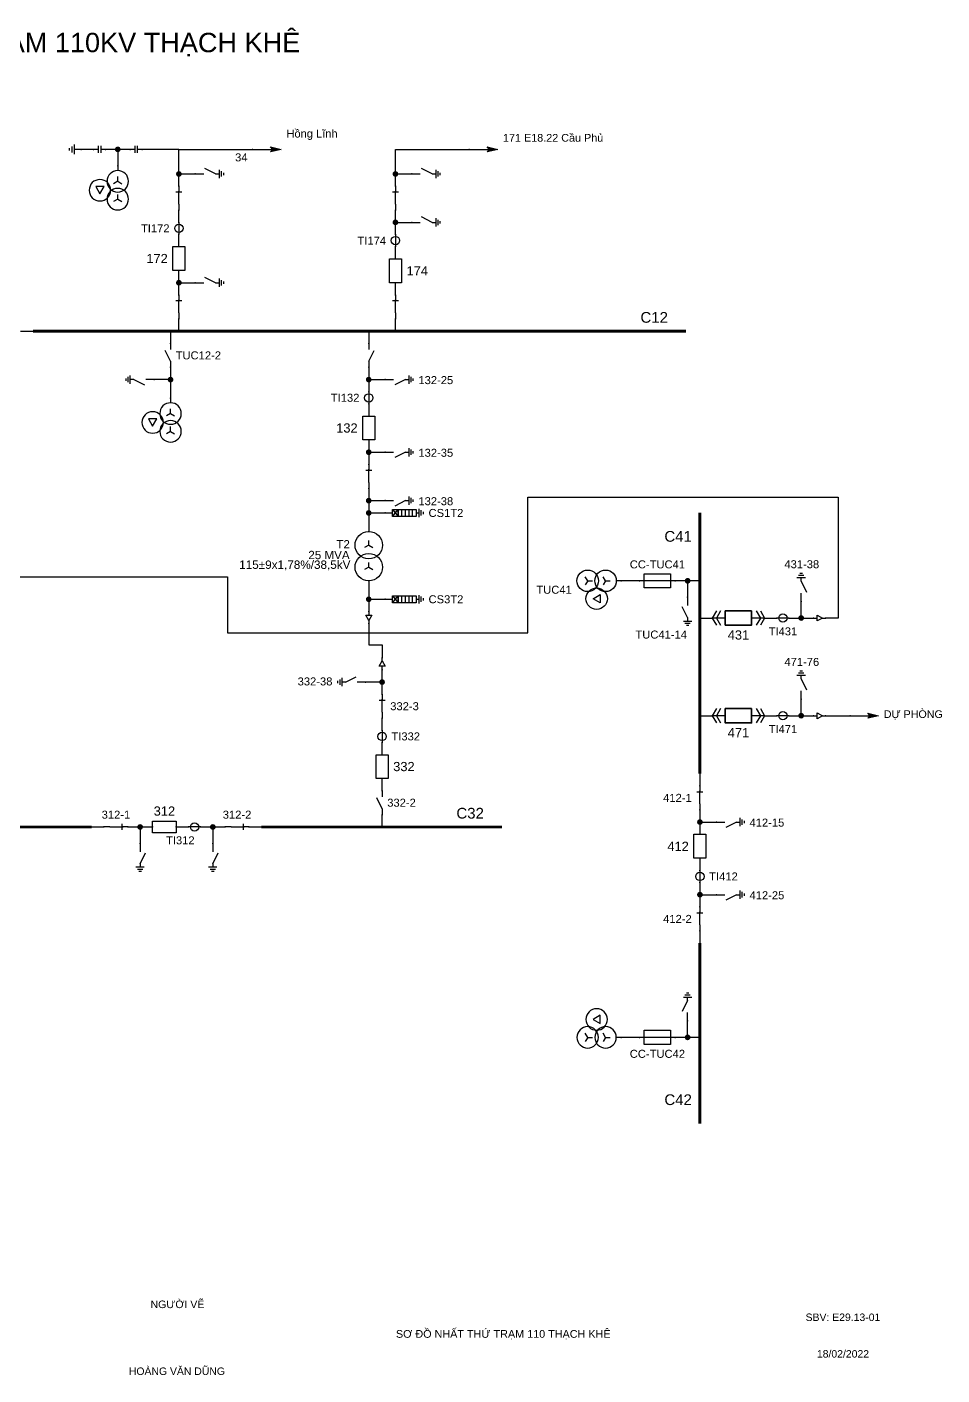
# Model space of a CAD drawing. Header units: millimetres. Extents: x -357 to 411, y 7 to 290.
# Drawn here: x 219 to 410.8, y 7.4 to 290.1 of the extents above; entities that cross this region are included whole.
import ezdxf

# ---------------------------------------------------------------- set-up
doc = ezdxf.new("R2010")
doc.units = ezdxf.units.MM
for name, color, linetype, lineweight in [('BUSBAR_110KV', 1, 'Continuous', 50), ('BUSBAR_22KV', 5, 'Continuous', 50), ('BUSBAR_35KV', 30, 'Continuous', 50), ('GROUND', 3, 'Continuous', 25), ('HV_110KV', 1, 'Continuous', 25), ('MV_22KV', 5, 'Continuous', 25), ('MV_35KV', 30, 'Continuous', 25)]:
    doc.layers.add(name, color=color, linetype=linetype, lineweight=lineweight)
doc.layers.add('SYM_PORTS', color=8, linetype='Continuous', plot=False)
doc.layers.add('TEXT', color=7, linetype='Continuous')
doc.styles.add('SLD_TEXT', font='arial.ttf')

# ---------------------------------------------------------------- blocks, each defined once
blk = doc.blocks.new('SYM_DISCONNECTOR_CLOSED')
at = {"lineweight": 25}
for points in [[(-0.625, 1.25), (0.625, 1.25)], [(0, 2.5), (0, 1.25)], [(0, -1.25), (0, 1.5)], [(0, -1.25), (0, -2.5)]]:
    blk.add_lwpolyline(points, dxfattribs=at)
at = {"layer": 'SYM_PORTS'}
for p in [(0, 2.5), (0, -2.5)]:
    blk.add_point(p, dxfattribs=at)
blk.add_attdef('DEVICE_CODE', (1.625, -0.5), '', height=2)
blk = doc.blocks.new('SYM_EARTHING_SWITCH_OPEN')
at = {"lineweight": 25}
for points in [[(0, 3), (0, 1.25)], [(0, -1.25), (-1.125, 1)], [(-0.875, -2), (0.875, -2)], [(-0.5625, -2.4375), (0.5625, -2.4375)], [(0, -1.25), (0, -2)], [(-0.25, -2.875), (0.25, -2.875)]]:
    blk.add_lwpolyline(points, dxfattribs=at)
at = {"layer": 'SYM_PORTS'}
blk.add_point((0, 3), dxfattribs=at)
blk.add_attdef('DEVICE_CODE', (1.875, 0), '', height=2)
blk = doc.blocks.new('SYM_CIRCUIT_BREAKER')
at = {"lineweight": 25}
blk.add_lwpolyline([(-1.25, 2.5), (1.25, 2.5), (1.25, -2.5), (-1.25, -2.5)], close=True, dxfattribs=at)
at = {"layer": 'SYM_PORTS'}
for p in [(0, 2.5), (0, -2.5)]:
    blk.add_point(p, dxfattribs=at)
blk.add_attdef('DEVICE_CODE', (2.25, -0.5), '', height=2)
at = {"flags": 1}
blk.add_attdef('RATING', (2.25, -3.5), '', height=2, dxfattribs=at)
blk = doc.blocks.new('SYM_CURRENT_TRANSFORMER')
at = {"lineweight": 25}
blk.add_lwpolyline([(0, 1.25), (0, -1.25)], dxfattribs=at)
blk.add_circle((0, 0), 0.875, dxfattribs=at)
at = {"layer": 'SYM_PORTS'}
for p in [(0, 1.25), (0, -1.25)]:
    blk.add_point(p, dxfattribs=at)
blk.add_attdef('DEVICE_CODE', (1.875, -1.75), '', height=2)
at = {"flags": 1}
blk.add_attdef('RATIO', (1.875, -4.75), '', height=2, dxfattribs=at)
blk = doc.blocks.new('SYM_COUPLING_CAPACITOR')
at = {"lineweight": 25}
for points in [[(-0.75, 0.25), (0.75, 0.25)], [(0, 1.25), (0, 0.25)], [(-0.75, -0.25), (0.75, -0.25)], [(0, -0.25), (0, -1.25)]]:
    blk.add_lwpolyline(points, dxfattribs=at)
at = {"layer": 'SYM_PORTS'}
for p in [(0, 1.25), (0, -1.25)]:
    blk.add_point(p, dxfattribs=at)
blk.add_attdef('DEVICE_CODE', (1.75, -1.75), '', height=2)
blk = doc.blocks.new('SYM_VOLTAGE_TRANSFORMER')
at = {"lineweight": 25}
for points in [[(0, 4.625), (0, 3.625)], [(0, 1.375), (-0.8625, 0.875)], [(0, 1.375), (0, 2.375)], [(0, 1.375), (0.8625, 0.875)], [(0, -2.375), (-0.8625, -2.875)], [(0, -2.375), (0, -1.375)], [(0, -2.375), (0.8625, -2.875)]]:
    blk.add_lwpolyline(points, dxfattribs=at)
blk.add_lwpolyline([(2.875, 0.25), (4.625, 0.25), (3.75, -1.25)], close=True, dxfattribs=at)
for centre in [(0, 1.375), (3.75, -0.5), (0, -2.375)]:
    blk.add_circle(centre, 2.25, dxfattribs=at)
at = {"layer": 'SYM_PORTS'}
blk.add_point((0, 4.625), dxfattribs=at)
blk.add_attdef('DEVICE_CODE', (7, 1.625), '', height=2)
at = {"flags": 1}
blk.add_attdef('RATIO', (7, -1.375), '', height=2, dxfattribs=at)
blk = doc.blocks.new('SYM_GROUND_SYMBOL')
at = {"lineweight": 25}
for points in [[(0, 1.25), (0, -0.25)], [(-1, -0.25), (1, -0.25)], [(-0.625, -0.75), (0.625, -0.75)], [(-0.25, -1.25), (0.25, -1.25)]]:
    blk.add_lwpolyline(points, dxfattribs=at)
at = {"layer": 'SYM_PORTS'}
blk.add_point((0, 1.25), dxfattribs=at)
blk = doc.blocks.new('SYM_LINE_FEEDER_ARROW')
blk.add_hatch(color=7).paths.add_polyline_path([(0, -3), (-0.5, -0.75), (0, -1.25), (0.5, -0.75)])
at = {"lineweight": 25}
blk.add_lwpolyline([(0, 3), (0, -1.25)], dxfattribs=at)
blk.add_lwpolyline([(0, -3), (-0.5, -0.75), (0, -1.25), (0.5, -0.75)], close=True, dxfattribs=at)
at = {"layer": 'SYM_PORTS'}
blk.add_point((0, 3), dxfattribs=at)
blk.add_attdef('LINE_NAME', (1.5, 0), '', height=2)
blk = doc.blocks.new('SYM_DISCONNECTOR_OPEN')
at = {"lineweight": 25}
for points in [[(0, -1.25), (-1.125, 1)], [(0, 2.5), (0, 1.25)], [(0, -1.25), (0, -2.5)]]:
    blk.add_lwpolyline(points, dxfattribs=at)
at = {"layer": 'SYM_PORTS'}
for p in [(0, 2.5), (0, -2.5)]:
    blk.add_point(p, dxfattribs=at)
blk.add_attdef('DEVICE_CODE', (1, -0.5), '', height=2)
blk = doc.blocks.new('SYM_SURGE_ARRESTER')
at = {"lineweight": 25}
for points in [[(0, 4), (0, 2.5)], [(-0.75, 2.5), (0.75, 1.25)], [(0.75, 2.5), (-0.75, 1.25)], [(-0.75, 0.5), (0.75, 0.5)], [(-0.75, -0.25), (0.75, -0.25)], [(-0.75, -1), (0.75, -1)], [(-0.75, -1.75), (0.75, -1.75)], [(0, -2.5), (0, -3.125)], [(-0.875, -3.125), (0.875, -3.125)], [(-0.5625, -3.5625), (0.5625, -3.5625)], [(-0.25, -4), (0.25, -4)]]:
    blk.add_lwpolyline(points, dxfattribs=at)
for points in [[(-0.75, 2.5), (0.75, 2.5), (0.75, 1.25), (-0.75, 1.25)], [(-0.75, 1.25), (0.75, 1.25), (0.75, -2.5), (-0.75, -2.5)]]:
    blk.add_lwpolyline(points, close=True, dxfattribs=at)
at = {"layer": 'SYM_PORTS'}
blk.add_point((0, 4), dxfattribs=at)
blk.add_attdef('DEVICE_CODE', (1.875, 1), '', height=2)
blk = doc.blocks.new('SYM_TRANSFORMER_2W')
at = {"lineweight": 25}
for points in [[(0, 2.3125), (0, 3.3125)], [(0, 2.3125), (-0.8625, 1.8125)], [(0, 2.3125), (0.8625, 1.8125)], [(0, -2.3125), (-0.8625, -2.8125)], [(0, -2.3125), (0, -1.3125)], [(0, -2.3125), (0.8625, -2.8125)]]:
    blk.add_lwpolyline(points, dxfattribs=at)
for centre in [(0, 2.3125), (0, -2.3125)]:
    blk.add_circle(centre, 2.875, dxfattribs=at)
at = {"layer": 'SYM_PORTS'}
for p in [(0, 5.1875), (0, -5.1875)]:
    blk.add_point(p, dxfattribs=at)
blk.add_attdef('DEVICE_CODE', (3.875, 2.1875), '', height=2)
at = {"flags": 1}
for tag, p in [('POWER', (3.875, -0.8125)), ('VOLTAGE_RATIO', (3.875, -3.8125))]:
    blk.add_attdef(tag, p, '', height=2, dxfattribs=at)
blk = doc.blocks.new('SYM_CABLE_TERMINATION')
at = {"lineweight": 25}
blk.add_lwpolyline([(-0.625, 0.5), (0.625, 0.5), (0, -0.625)], close=True, dxfattribs=at)
for points in [[(0, 1.25), (0, 0.5)], [(0, -0.625), (0, -1.25)]]:
    blk.add_lwpolyline(points, dxfattribs=at)
at = {"layer": 'SYM_PORTS'}
for p in [(0, 1.25), (0, -1.25)]:
    blk.add_point(p, dxfattribs=at)
blk = doc.blocks.new('SYM_DRAWOUT_BREAKER')
at = {"lineweight": 25}
for points in [[(-1.5, 4.625), (0, 5.5), (1.5, 4.625)], [(-1.5, 3.75), (0, 4.625), (1.5, 3.75)], [(0, 5.5), (0, 2.75)], [(0, -2.75), (0, -5.5)], [(-1.5, -3.75), (0, -4.625), (1.5, -3.75)], [(-1.5, -4.625), (0, -5.5), (1.5, -4.625)]]:
    blk.add_lwpolyline(points, dxfattribs=at)
at = {"lineweight": 35}
blk.add_lwpolyline([(-1.5, 2.75), (1.5, 2.75), (1.5, -2.75), (-1.5, -2.75)], close=True, dxfattribs=at)
at = {"layer": 'SYM_PORTS'}
for p in [(0, 5.5), (0, -5.5)]:
    blk.add_point(p, dxfattribs=at)
blk.add_attdef('DEVICE_CODE', (2.5, 2.5), '', height=2)
at = {"flags": 1}
blk.add_attdef('RATING', (2.5, -0.5), '', height=2, dxfattribs=at)
blk = doc.blocks.new('SYM_FUSE_DISCONNECTOR')
at = {"lineweight": 25}
blk.add_lwpolyline([(0, 3.75), (0, -3.75)], dxfattribs=at)
blk.add_lwpolyline([(-1.5, 2.75), (1.5, 2.75), (1.5, -2.75), (-1.5, -2.75)], close=True, dxfattribs=at)
at = {"layer": 'SYM_PORTS'}
for p in [(0, 3.75), (0, -3.75)]:
    blk.add_point(p, dxfattribs=at)
blk.add_attdef('DEVICE_CODE', (2.5, 0.75), '', height=2)
at = {"flags": 1}
blk.add_attdef('RATING', (2.5, -2.25), '', height=2, dxfattribs=at)

msp = doc.modelspace()

# ---------------------------------------------------------------- hatches: boundary and pattern name
at = {"layer": 'HV_110KV'}
h = msp.add_hatch(color=7, dxfattribs=at)
edge = h.paths.add_edge_path()
edge.add_arc((238.01, 264.44), 0.6, 0, 360)
h = msp.add_hatch(color=7, dxfattribs=at)
edge = h.paths.add_edge_path()
edge.add_arc((250.82, 259.28), 0.6, 0, 360)
h = msp.add_hatch(color=7, dxfattribs=at)
edge = h.paths.add_edge_path()
edge.add_arc((296.23, 259.28), 0.6, 0, 360)
h = msp.add_hatch(color=7, dxfattribs=at)
edge = h.paths.add_edge_path()
edge.add_arc((296.23, 249.13), 0.6, 0, 360)
h = msp.add_hatch(color=7, dxfattribs=at)
edge = h.paths.add_edge_path()
edge.add_arc((250.82, 236.47), 0.6, 0, 360)
h = msp.add_hatch(color=7, dxfattribs=at)
edge = h.paths.add_edge_path()
edge.add_arc((249.07, 216.15), 0.6, 0, 360)
h = msp.add_hatch(color=7, dxfattribs=at)
edge = h.paths.add_edge_path()
edge.add_arc((290.63, 216.15), 0.6, 0, 360)
h = msp.add_hatch(color=7, dxfattribs=at)
edge = h.paths.add_edge_path()
edge.add_arc((290.63, 200.92), 0.6, 0, 360)
h = msp.add_hatch(color=7, dxfattribs=at)
edge = h.paths.add_edge_path()
edge.add_arc((290.63, 190.76), 0.6, 0, 360)
h = msp.add_hatch(color=7, dxfattribs=at)
edge = h.paths.add_edge_path()
edge.add_arc((290.63, 188.18), 0.6, 0, 360)
at = {"layer": 'MV_22KV'}
h = msp.add_hatch(color=7, dxfattribs=at)
edge = h.paths.add_edge_path()
edge.add_arc((357.49, 173.94), 0.6, 0, 360)
h = msp.add_hatch(color=7, dxfattribs=at)
edge = h.paths.add_edge_path()
edge.add_arc((381.3, 166.14), 0.6, 0, 360)
h = msp.add_hatch(color=7, dxfattribs=at)
edge = h.paths.add_edge_path()
edge.add_arc((381.3, 145.65), 0.6, 0, 360)
h = msp.add_hatch(color=7, dxfattribs=at)
edge = h.paths.add_edge_path()
edge.add_arc((360.07, 123.34), 0.6, 0, 360)
h = msp.add_hatch(color=7, dxfattribs=at)
edge = h.paths.add_edge_path()
edge.add_arc((360.07, 108.11), 0.6, 0, 360)
h = msp.add_hatch(color=7, dxfattribs=at)
edge = h.paths.add_edge_path()
edge.add_arc((357.49, 78.18), 0.6, 0, 360)
at = {"layer": 'MV_35KV'}
h = msp.add_hatch(color=7, dxfattribs=at)
edge = h.paths.add_edge_path()
edge.add_arc((290.63, 170.07), 0.6, 0, 360)
h = msp.add_hatch(color=7, dxfattribs=at)
edge = h.paths.add_edge_path()
edge.add_arc((293.43, 152.7), 0.6, 0, 360)
h = msp.add_hatch(color=7, dxfattribs=at)
edge = h.paths.add_edge_path()
edge.add_arc((242.7, 122.31), 0.6, 0, 360)
h = msp.add_hatch(color=7, dxfattribs=at)
edge = h.paths.add_edge_path()
edge.add_arc((257.94, 122.31), 0.6, 0, 360)

# ---------------------------------------------------------------- linework, layer by layer
at = {"layer": 'BUSBAR_110KV', "const_width": 0.606}
msp.add_lwpolyline([(220.22, 226.31), (357.17, 226.31)], dxfattribs=at)
at = {"layer": 'BUSBAR_22KV', "const_width": 0.606}
for points in [[(360.07, 188.22), (360.07, 133.5)], [(360.07, 97.95), (360.07, 60.09)]]:
    msp.add_lwpolyline(points, dxfattribs=at)
at = {"layer": 'BUSBAR_35KV', "const_width": 0.606}
for points in [[(136.85, 122.31), (232.54, 122.31)], [(268.1, 122.31), (318.58, 122.31)]]:
    msp.add_lwpolyline(points, dxfattribs=at)
at = {"layer": 'GROUND'}
msp.add_lwpolyline([(232.93, 264.44), (230.35, 264.44)], dxfattribs=at)
at = {"layer": 'HV_110KV'}
for points in [[(238.01, 264.44), (235.43, 264.44)], [(240.59, 264.44), (238.01, 264.44)], [(238.01, 264.44), (238.01, 260.99)], [(250.82, 264.44), (243.09, 264.44)], [(250.82, 259.28), (250.82, 264.44)], [(250.82, 264.44), (266.29, 264.44)], [(296.23, 259.28), (296.23, 264.44), (311.7, 264.44)], [(250.82, 256.7), (250.82, 259.28)], [(250.82, 259.28), (254.27, 259.28)], [(296.23, 256.7), (296.23, 259.28)], [(296.23, 259.28), (299.68, 259.28)], [(250.82, 249.13), (250.82, 251.7)], [(296.23, 249.13), (296.23, 251.7)], [(296.23, 246.55), (296.23, 249.13)], [(296.23, 249.13), (299.68, 249.13)], [(250.82, 244.05), (250.82, 246.63)], [(296.23, 241.47), (296.23, 244.05)], [(250.82, 236.47), (250.82, 239.05)], [(250.82, 233.89), (250.82, 236.47)], [(250.82, 236.47), (254.27, 236.47)], [(296.23, 233.89), (296.23, 236.47)], [(217.64, 226.31), (220.22, 226.31)], [(249.07, 226.31), (249.07, 223.73)], [(250.82, 226.31), (250.82, 228.89)], [(290.63, 226.31), (290.63, 223.73)], [(296.23, 226.31), (296.23, 228.89)], [(249.07, 218.73), (249.07, 216.15)], [(290.63, 218.73), (290.63, 216.15)], [(249.07, 216.15), (245.62, 216.15)], [(249.07, 216.15), (249.07, 212.28)], [(290.63, 216.15), (294.08, 216.15)], [(290.63, 216.15), (290.63, 213.57)], [(290.63, 211.07), (290.63, 208.5)], [(290.63, 203.5), (290.63, 200.92)], [(290.63, 200.92), (294.08, 200.92)], [(290.63, 200.92), (290.63, 198.34)], [(290.63, 193.34), (290.63, 190.76)], [(290.63, 190.76), (294.08, 190.76)], [(290.63, 190.76), (290.63, 188.18)], [(290.63, 188.18), (294.08, 188.18)], [(290.63, 188.18), (290.63, 184.31)]]:
    msp.add_lwpolyline(points, dxfattribs=at)
at = {"layer": 'MV_22KV'}
for points in [[(129.67, 174.81), (132.37, 174.81), (261, 174.81), (261, 163.02), (324, 163.02), (324, 191.52), (389.08, 191.52), (389.08, 166.14), (386.38, 166.14)], [(347.41, 173.94), (343.54, 173.94)], [(357.49, 173.94), (354.91, 173.94)], [(360.07, 173.94), (357.49, 173.94)], [(357.49, 173.94), (357.49, 170.49)], [(381.3, 166.14), (381.3, 169.59)], [(360.07, 166.14), (362.64, 166.14)], [(373.64, 166.14), (376.22, 166.14)], [(378.72, 166.14), (381.3, 166.14)], [(381.3, 166.14), (383.88, 166.14)], [(381.3, 145.65), (381.3, 149.1)], [(360.07, 145.65), (362.64, 145.65)], [(373.64, 145.65), (376.22, 145.65)], [(378.72, 145.65), (381.3, 145.65)], [(381.3, 145.65), (383.88, 145.65)], [(386.38, 145.65), (391.54, 145.65)], [(360.07, 133.5), (360.07, 130.92)], [(360.07, 125.92), (360.07, 123.34)], [(360.07, 123.34), (363.52, 123.34)], [(360.07, 123.34), (360.07, 120.77)], [(360.07, 115.77), (360.07, 113.19)], [(360.07, 110.69), (360.07, 108.11)], [(360.07, 108.11), (363.52, 108.11)], [(360.07, 108.11), (360.07, 105.53)], [(360.07, 100.53), (360.07, 97.95)], [(357.49, 78.18), (357.49, 81.63)], [(347.41, 78.18), (343.54, 78.18)], [(357.49, 78.18), (354.91, 78.18)], [(360.07, 78.18), (357.49, 78.18)]]:
    msp.add_lwpolyline(points, dxfattribs=at)
at = {"layer": 'MV_35KV'}
for points in [[(290.63, 173.94), (290.63, 170.07)], [(290.63, 170.07), (294.08, 170.07)], [(290.63, 170.07), (290.63, 167.49)], [(290.63, 164.99), (290.63, 162.29), (290.63, 160.48), (293.43, 160.48), (293.43, 157.78)], [(293.43, 152.7), (289.98, 152.7)], [(293.43, 152.7), (293.43, 155.28)], [(293.43, 150.13), (293.43, 152.7)], [(293.43, 142.55), (293.43, 145.13)], [(293.43, 137.47), (293.43, 140.05)], [(293.43, 129.89), (293.43, 132.47)], [(293.43, 122.31), (293.43, 124.89)], [(232.54, 122.31), (235.12, 122.31)], [(240.12, 122.31), (242.7, 122.31)], [(242.7, 122.31), (242.7, 118.86)], [(242.7, 122.31), (245.28, 122.31)], [(250.28, 122.31), (252.86, 122.31)], [(255.36, 122.31), (257.94, 122.31)], [(257.94, 122.31), (257.94, 118.86)], [(257.94, 122.31), (260.52, 122.31)], [(265.52, 122.31), (268.1, 122.31)]]:
    msp.add_lwpolyline(points, dxfattribs=at)

# ---------------------------------------------------------------- block references
at = {"layer": 'GROUND', "rotation": 270}
msp.add_blockref('SYM_GROUND_SYMBOL', (229.1, 264.44), dxfattribs=at)
at = {"layer": 'HV_110KV'}
for name, p, rotation in [('SYM_COUPLING_CAPACITOR', (234.18, 264.44), 270), ('SYM_COUPLING_CAPACITOR', (241.84, 264.44), 270), ('SYM_LINE_FEEDER_ARROW', (269.29, 264.44), 90), ('SYM_LINE_FEEDER_ARROW', (314.7, 264.44), 90)]:
    msp.add_blockref(name, p, dxfattribs=dict(at, rotation=rotation))
at = {"layer": 'HV_110KV', "xscale": -1, "rotation": 90}
for p in [(302.68, 259.28), (257.27, 259.28), (302.68, 249.13), (257.27, 236.47)]:
    msp.add_blockref('SYM_EARTHING_SWITCH_OPEN', p, dxfattribs=at)
at = {"layer": 'HV_110KV'}
ref = msp.add_blockref('SYM_VOLTAGE_TRANSFORMER', (238.01, 256.37), dxfattribs=dict(at, xscale=-1))
ref.add_attrib('DEVICE_CODE', 'TU172', (232.61, 248.97), dxfattribs={"layer": 'TEXT', "extrusion": (0, 0, -1), "height": 1.678, "style": 'SLD_TEXT'})
at = {"layer": 'HV_110KV', "xscale": -1}
for name, p in [('SYM_DISCONNECTOR_CLOSED', (296.23, 254.2)), ('SYM_DISCONNECTOR_CLOSED', (296.23, 231.39)), ('SYM_DISCONNECTOR_OPEN', (290.63, 221.23)), ('SYM_DISCONNECTOR_CLOSED', (290.63, 195.84))]:
    msp.add_blockref(name, p, dxfattribs=at)
at = {"layer": 'HV_110KV'}
ref = msp.add_blockref('SYM_DISCONNECTOR_CLOSED', (250.82, 254.2), dxfattribs=dict(at, xscale=-1))
ref.add_attrib('DEVICE_CODE', '172-7', (243.12, 253.36), dxfattribs={"layer": 'TEXT', "extrusion": (0, 0, -1), "height": 1.678, "style": 'SLD_TEXT'})
ref = msp.add_blockref('SYM_CURRENT_TRANSFORMER', (250.82, 247.88), dxfattribs=at)
ref.add_attrib('DEVICE_CODE', 'TI172', (242.87, 247.03), dxfattribs={"layer": 'TEXT', "height": 1.678, "style": 'SLD_TEXT'})
ref = msp.add_blockref('SYM_CURRENT_TRANSFORMER', (296.23, 245.3), dxfattribs=at)
ref.add_attrib('DEVICE_CODE', 'TI174', (288.28, 244.45), dxfattribs={"layer": 'TEXT', "height": 1.678, "style": 'SLD_TEXT'})
ref = msp.add_blockref('SYM_CIRCUIT_BREAKER', (250.82, 241.55), dxfattribs=at)
ref.add_attrib('DEVICE_CODE', '172', (244, 240.58), dxfattribs={"layer": 'TEXT', "height": 1.927, "style": 'SLD_TEXT'})
ref = msp.add_blockref('SYM_CIRCUIT_BREAKER', (296.23, 238.97), dxfattribs=at)
ref.add_attrib('DEVICE_CODE', '174', (298.56, 238), dxfattribs={"layer": 'TEXT', "height": 1.927, "style": 'SLD_TEXT'})
ref = msp.add_blockref('SYM_DISCONNECTOR_CLOSED', (250.82, 231.39), dxfattribs=dict(at, xscale=-1))
ref.add_attrib('DEVICE_CODE', '172-2', (243.12, 230.55), dxfattribs={"layer": 'TEXT', "extrusion": (0, 0, -1), "height": 1.678, "style": 'SLD_TEXT'})
ref = msp.add_blockref('SYM_DISCONNECTOR_OPEN', (249.07, 221.23), dxfattribs=at)
ref.add_attrib('DEVICE_CODE', 'TUC12-2', (250.15, 220.39), dxfattribs={"layer": 'TEXT', "height": 1.678, "style": 'SLD_TEXT'})
ref = msp.add_blockref('SYM_EARTHING_SWITCH_OPEN', (242.62, 216.15), dxfattribs=dict(at, xscale=-1, rotation=270))
ref.add_attrib('DEVICE_CODE', 'TUC12-24', (227.85, 215.19), dxfattribs={"layer": 'TEXT', "extrusion": (0, 0, -1), "height": 1.678, "style": 'SLD_TEXT'})
ref = msp.add_blockref('SYM_EARTHING_SWITCH_OPEN', (297.08, 216.15), dxfattribs=dict(at, rotation=90))
ref.add_attrib('DEVICE_CODE', '132-25', (301.04, 215.2), dxfattribs={"layer": 'TEXT', "height": 1.678, "style": 'SLD_TEXT'})
ref = msp.add_blockref('SYM_VOLTAGE_TRANSFORMER', (249.07, 207.66), dxfattribs=dict(at, xscale=-1))
ref.add_attrib('DEVICE_CODE', 'TUC12', (243.48, 200.25), dxfattribs={"layer": 'TEXT', "extrusion": (0, 0, -1), "height": 1.678, "style": 'SLD_TEXT'})
ref = msp.add_blockref('SYM_CURRENT_TRANSFORMER', (290.63, 212.32), dxfattribs=at)
ref.add_attrib('DEVICE_CODE', 'TI132', (282.68, 211.5), dxfattribs={"layer": 'TEXT', "height": 1.678, "style": 'SLD_TEXT'})
ref = msp.add_blockref('SYM_CIRCUIT_BREAKER', (290.63, 206), dxfattribs=at)
ref.add_attrib('DEVICE_CODE', '132', (283.81, 205.04), dxfattribs={"layer": 'TEXT', "height": 1.929, "style": 'SLD_TEXT'})
ref = msp.add_blockref('SYM_EARTHING_SWITCH_OPEN', (297.08, 200.92), dxfattribs=dict(at, rotation=90))
ref.add_attrib('DEVICE_CODE', '132-35', (301.04, 199.96), dxfattribs={"layer": 'TEXT', "height": 1.678, "style": 'SLD_TEXT'})
ref = msp.add_blockref('SYM_EARTHING_SWITCH_OPEN', (297.08, 190.76), dxfattribs=dict(at, rotation=90))
ref.add_attrib('DEVICE_CODE', '132-38', (301.04, 189.8), dxfattribs={"layer": 'TEXT', "height": 1.678, "style": 'SLD_TEXT'})
ref = msp.add_blockref('SYM_SURGE_ARRESTER', (298.08, 188.18), dxfattribs=dict(at, rotation=90))
ref.add_attrib('DEVICE_CODE', 'CS1T2', (303.17, 187.34), dxfattribs={"layer": 'TEXT', "height": 1.678, "style": 'SLD_TEXT'})
ref = msp.add_blockref('SYM_TRANSFORMER_2W', (290.63, 179.12), dxfattribs=at)
ref.add_attrib('DEVICE_CODE', 'T2', (283.86, 180.75), dxfattribs={"layer": 'TEXT', "height": 1.73, "style": 'SLD_TEXT'})
at = {"layer": 'MV_22KV'}
ref = msp.add_blockref('SYM_FUSE_DISCONNECTOR', (351.16, 173.94), dxfattribs=dict(at, rotation=270))
ref.add_attrib('DEVICE_CODE', 'CC-TUC41', (345.36, 176.55), dxfattribs={"layer": 'TEXT', "height": 1.678, "style": 'SLD_TEXT'})
ref = msp.add_blockref('SYM_EARTHING_SWITCH_OPEN', (381.3, 172.59), dxfattribs=dict(at, rotation=180))
ref.add_attrib('DEVICE_CODE', '431-38', (377.78, 176.58), dxfattribs={"layer": 'TEXT', "height": 1.678, "style": 'SLD_TEXT'})
ref = msp.add_blockref('SYM_VOLTAGE_TRANSFORMER', (338.91, 173.94), dxfattribs=dict(at, rotation=270))
ref.add_attrib('DEVICE_CODE', 'TUC41', (325.78, 171.23), dxfattribs={"layer": 'TEXT', "height": 1.678, "style": 'SLD_TEXT'})
ref = msp.add_blockref('SYM_EARTHING_SWITCH_OPEN', (357.49, 167.49), dxfattribs=at)
ref.add_attrib('DEVICE_CODE', 'TUC41-14', (346.55, 161.83), dxfattribs={"layer": 'TEXT', "height": 1.678, "style": 'SLD_TEXT'})
ref = msp.add_blockref('SYM_DRAWOUT_BREAKER', (368.14, 166.14), dxfattribs=dict(at, rotation=270))
ref.add_attrib('DEVICE_CODE', '431', (365.9, 161.62), dxfattribs={"layer": 'TEXT', "height": 1.929, "style": 'SLD_TEXT'})
ref = msp.add_blockref('SYM_CURRENT_TRANSFORMER', (377.47, 166.14), dxfattribs=dict(at, rotation=270))
ref.add_attrib('DEVICE_CODE', 'TI431', (374.48, 162.5), dxfattribs={"layer": 'TEXT', "height": 1.678, "style": 'SLD_TEXT'})
at = {"layer": 'MV_22KV', "rotation": 90}
for name, p in [('SYM_CABLE_TERMINATION', (385.13, 166.14)), ('SYM_CABLE_TERMINATION', (385.13, 145.65)), ('SYM_LINE_FEEDER_ARROW', (394.54, 145.65))]:
    msp.add_blockref(name, p, dxfattribs=at)
at = {"layer": 'MV_22KV'}
ref = msp.add_blockref('SYM_EARTHING_SWITCH_OPEN', (381.3, 152.1), dxfattribs=dict(at, rotation=180))
ref.add_attrib('DEVICE_CODE', '471-76', (377.78, 156.09), dxfattribs={"layer": 'TEXT', "height": 1.678, "style": 'SLD_TEXT'})
ref = msp.add_blockref('SYM_DRAWOUT_BREAKER', (368.14, 145.65), dxfattribs=dict(at, rotation=270))
ref.add_attrib('DEVICE_CODE', '471', (365.9, 141.13), dxfattribs={"layer": 'TEXT', "height": 1.927, "style": 'SLD_TEXT'})
ref = msp.add_blockref('SYM_CURRENT_TRANSFORMER', (377.47, 145.65), dxfattribs=dict(at, rotation=270))
ref.add_attrib('DEVICE_CODE', 'TI471', (374.48, 142.01), dxfattribs={"layer": 'TEXT', "height": 1.678, "style": 'SLD_TEXT'})
ref = msp.add_blockref('SYM_DISCONNECTOR_CLOSED', (360.07, 128.42), dxfattribs=at)
ref.add_attrib('DEVICE_CODE', '412-1', (352.36, 127.58), dxfattribs={"layer": 'TEXT', "height": 1.678, "style": 'SLD_TEXT'})
ref = msp.add_blockref('SYM_EARTHING_SWITCH_OPEN', (366.52, 123.34), dxfattribs=dict(at, rotation=90))
ref.add_attrib('DEVICE_CODE', '412-15', (370.47, 122.39), dxfattribs={"layer": 'TEXT', "height": 1.678, "style": 'SLD_TEXT'})
ref = msp.add_blockref('SYM_CIRCUIT_BREAKER', (360.07, 118.27), dxfattribs=at)
ref.add_attrib('DEVICE_CODE', '412', (353.25, 117.3), dxfattribs={"layer": 'TEXT', "height": 1.927, "style": 'SLD_TEXT'})
ref = msp.add_blockref('SYM_CURRENT_TRANSFORMER', (360.07, 111.94), dxfattribs=at)
ref.add_attrib('DEVICE_CODE', 'TI412', (362.02, 111.09), dxfattribs={"layer": 'TEXT', "height": 1.678, "style": 'SLD_TEXT'})
ref = msp.add_blockref('SYM_EARTHING_SWITCH_OPEN', (366.52, 108.11), dxfattribs=dict(at, rotation=90))
ref.add_attrib('DEVICE_CODE', '412-25', (370.47, 107.15), dxfattribs={"layer": 'TEXT', "height": 1.678, "style": 'SLD_TEXT'})
ref = msp.add_blockref('SYM_DISCONNECTOR_CLOSED', (360.07, 103.03), dxfattribs=at)
ref.add_attrib('DEVICE_CODE', '412-2', (352.36, 102.19), dxfattribs={"layer": 'TEXT', "height": 1.678, "style": 'SLD_TEXT'})
at = {"layer": 'MV_22KV', "xscale": -1}
for name, p, rotation in [('SYM_EARTHING_SWITCH_OPEN', (357.49, 84.63), 180), ('SYM_VOLTAGE_TRANSFORMER', (338.91, 78.18), 270)]:
    msp.add_blockref(name, p, dxfattribs=dict(at, rotation=rotation))
at = {"layer": 'MV_22KV'}
ref = msp.add_blockref('SYM_FUSE_DISCONNECTOR', (351.16, 78.18), dxfattribs=dict(at, rotation=270))
ref.add_attrib('DEVICE_CODE', 'CC-TUC42', (345.36, 73.89), dxfattribs={"layer": 'TEXT', "height": 1.678, "style": 'SLD_TEXT'})
at = {"layer": 'MV_35KV'}
ref = msp.add_blockref('SYM_SURGE_ARRESTER', (298.08, 170.07), dxfattribs=dict(at, rotation=90))
ref.add_attrib('DEVICE_CODE', 'CS3T2', (303.17, 169.23), dxfattribs={"layer": 'TEXT', "height": 1.678, "style": 'SLD_TEXT'})
msp.add_blockref('SYM_CABLE_TERMINATION', (290.63, 166.24), dxfattribs=at)
at = {"layer": 'MV_35KV', "rotation": 180}
msp.add_blockref('SYM_CABLE_TERMINATION', (293.43, 156.53), dxfattribs=at)
at = {"layer": 'MV_35KV'}
ref = msp.add_blockref('SYM_EARTHING_SWITCH_OPEN', (286.98, 152.7), dxfattribs=dict(at, rotation=270))
ref.add_attrib('DEVICE_CODE', '332-38', (275.72, 152), dxfattribs={"layer": 'TEXT', "height": 1.678, "style": 'SLD_TEXT'})
ref = msp.add_blockref('SYM_DISCONNECTOR_CLOSED', (293.43, 147.63), dxfattribs=at)
ref.add_attrib('DEVICE_CODE', '332-3', (295.14, 146.8), dxfattribs={"layer": 'TEXT', "height": 1.678, "style": 'SLD_TEXT'})
ref = msp.add_blockref('SYM_CURRENT_TRANSFORMER', (293.43, 141.3), dxfattribs=at)
ref.add_attrib('DEVICE_CODE', 'TI332', (295.39, 140.47), dxfattribs={"layer": 'TEXT', "height": 1.678, "style": 'SLD_TEXT'})
ref = msp.add_blockref('SYM_CIRCUIT_BREAKER', (293.43, 134.97), dxfattribs=at)
ref.add_attrib('DEVICE_CODE', '332', (295.76, 134.02), dxfattribs={"layer": 'TEXT', "height": 1.929, "style": 'SLD_TEXT'})
ref = msp.add_blockref('SYM_DISCONNECTOR_OPEN', (293.43, 127.39), dxfattribs=at)
ref.add_attrib('DEVICE_CODE', '332-2', (294.51, 126.56), dxfattribs={"layer": 'TEXT', "height": 1.678, "style": 'SLD_TEXT'})
ref = msp.add_blockref('SYM_DISCONNECTOR_CLOSED', (237.62, 122.31), dxfattribs=dict(at, rotation=270))
ref.add_attrib('DEVICE_CODE', '312-1', (234.63, 124.05), dxfattribs={"layer": 'TEXT', "height": 1.678, "style": 'SLD_TEXT'})
ref = msp.add_blockref('SYM_CIRCUIT_BREAKER', (247.78, 122.31), dxfattribs=dict(at, rotation=270))
ref.add_attrib('DEVICE_CODE', '312', (245.54, 124.68), dxfattribs={"layer": 'TEXT', "height": 1.929, "style": 'SLD_TEXT'})
ref = msp.add_blockref('SYM_DISCONNECTOR_CLOSED', (263.02, 122.31), dxfattribs=dict(at, rotation=270))
ref.add_attrib('DEVICE_CODE', '312-2', (260.02, 124.05), dxfattribs={"layer": 'TEXT', "height": 1.678, "style": 'SLD_TEXT'})
ref = msp.add_blockref('SYM_CURRENT_TRANSFORMER', (254.11, 122.31), dxfattribs=dict(at, rotation=270))
ref.add_attrib('DEVICE_CODE', 'TI312', (248.12, 118.67), dxfattribs={"layer": 'TEXT', "height": 1.678, "style": 'SLD_TEXT'})
at = {"layer": 'MV_35KV', "xscale": -1}
msp.add_blockref('SYM_EARTHING_SWITCH_OPEN', (257.94, 115.86), dxfattribs=at)
at = {"layer": 'MV_35KV'}
ref = msp.add_blockref('SYM_EARTHING_SWITCH_OPEN', (242.7, 115.86), dxfattribs=dict(at, xscale=-1))
ref.add_attrib('DEVICE_CODE', '312-15', (239.18, 110.22), dxfattribs={"layer": 'TEXT', "extrusion": (0, 0, -1), "height": 1.678, "style": 'SLD_TEXT'})

# ---------------------------------------------------------------- texts
at = {"layer": 'TEXT', "attachment_point": 7, "style": 'SLD_TEXT'}
for s, insert, char_height in [('SƠ ĐỒ NHẤT THỨ TRẠM 110KV THẠCH KHÊ', (155.76, 283.92), 4.067), ('Hồng Lĩnh', (273.38, 266.42), 1.663), ('171 E18.22 Cầu Phủ', (318.78, 266.03), 1.6206), ('34', (262.61, 261.9), 1.678), ('C12', (347.6, 228.04), 2.25), ('C41', (352.62, 182.11), 2.25), ('115±9x1,78%/38,5kV', (263.47, 176.12), 1.758), ('25 MVA', (277.96, 178.46), 1.744), ('DỰ PHÒNG', (398.62, 144.82), 1.605), ('C32', (309.01, 124.04), 2.251), ('C42', (352.62, 63.95), 2.25), ('NGƯỜI VẼ', (244.87, 21.37), 1.586), ('SBV: E29.13-01', (382.23, 18.67), 1.5635), ('SƠ ĐỒ NHẤT THỨ TRẠM 110 THẠCH KHÊ', (296.33, 14.81), 1.6207), ('18/02/2022', (384.6, 10.99), 1.564), ('HOÀNG VĂN DŨNG', (240.34, 7.35), 1.5635)]:
    msp.add_mtext(s, dxfattribs=dict(at, insert=insert, char_height=char_height))

doc.saveas('drawing.dxf')
